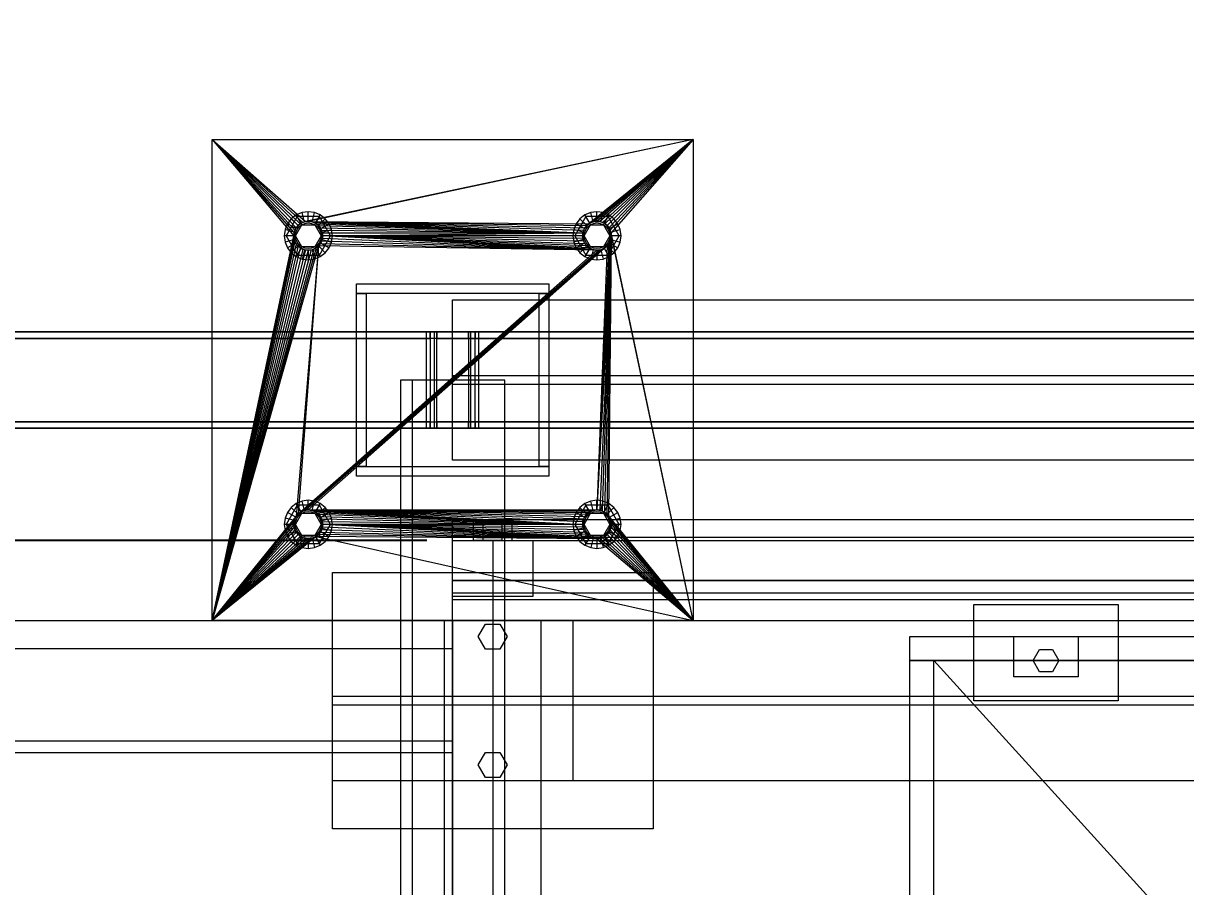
# Model space of a CAD drawing. Header units: millimetres. Extents: x -191664 to 191490, y -197311 to 10263.
# Drawn here: x 1207 to 1932, y -89166 to -88627 of the extents above; entities that cross this region are included whole.
import ezdxf

# ---------------------------------------------------------------- set-up
doc = ezdxf.new("R2010")
doc.units = ezdxf.units.MM
for name, color, linetype, lineweight in [('COTAS_O', 1, 'Continuous', 0), ('DET_mezcladora_superior', 7, 'Continuous', 0), ('R15_COTAS_TRANSPORTE_P', 1, 'Continuous', 0)]:
    doc.layers.add(name, color=color, linetype=linetype, lineweight=lineweight)
doc.dimstyles.new('PLANTA_20', dxfattribs={"dimtxt": 50, "dimasz": 30, "dimexe": 30, "dimexo": 16, "dimgap": 20, "dimtad": 1, "dimtih": 1, "dimtoh": 1, "dimdec": 1, "dimzin": 0, "dimdsep": 46, "dimcen": 0.09, "dimadec": 0, "dimazin": 0, "dimtfac": 1, "dimtdec": 4, "dimtofl": 0, "dimtmove": 0, "dimatfit": 3, "dimfxl": 1, "dimtolj": 1, "dimtzin": 0, "dimarcsym": 0})

# ---------------------------------------------------------------- blocks, each defined once
blk = doc.blocks.new('*D67')
at = {"layer": 'COTAS_O', "color": 0, "lineweight": -2, "transparency": 16777216}
for p, q in [((1459, -88950), (945, -88950)), ((975, -90220), (975, -88980)), ((1459, -90250), (945, -90250))]:
    blk.add_line(p, q, dxfattribs=at)
at = {"layer": 'COTAS_O', "color": 0, "transparency": 16777216}
for points in [[(970, -88980), (980, -88980), (975, -88950)], [(970, -90220), (980, -90220), (975, -90250)]]:
    blk.add_solid(points, dxfattribs=at)
at = {"layer": 'Defpoints', "color": 0, "transparency": 16777216}
for p in [(975, -88950), (1475, -88950), (1475, -90250)]:
    blk.add_point(p, dxfattribs=at)
blk = doc.blocks.new('*D131')
at = {"layer": 'Defpoints', "color": 0, "transparency": 16777216}
for p in [(1100, -183968.15), (1139.8, -184162.66), (1104.62, -184212), (1304.62, -184212), (1304.62, -184212)]:
    blk.add_point(p, dxfattribs=at)
at = {"layer": 'R15_COTAS_TRANSPORTE_P', "color": 0, "lineweight": -2, "transparency": 16777216}
blk.add_arc((1304.62, -184212), 172.05, 140.00345, 169.99655, dxfattribs=at)
at = {"layer": 'R15_COTAS_TRANSPORTE_P', "color": 0, "transparency": 16777216}
for points in [[(1169.28, -184097.88), (1176.35, -184104.95), (1194.03, -184080.2)], [(1140.17, -184182.55), (1130.2, -184181.68), (1132.57, -184212)]]:
    blk.add_solid(points, dxfattribs=at)
blk = doc.blocks.new('*D133')
at = {"layer": 'Defpoints', "color": 0, "transparency": 16777216}
for p in [(439.69, -194147.98), (217.89, -194406.09), (-500, -194490), (-500, -194490), (500, -194490)]:
    blk.add_point(p, dxfattribs=at)
at = {"layer": 'R15_COTAS_TRANSPORTE_P', "color": 0, "lineweight": -2, "transparency": 16777216}
blk.add_arc((-500, -194490), 722.77, 2.37834, 17.62166, dxfattribs=at)
at = {"layer": 'R15_COTAS_TRANSPORTE_P', "color": 0, "transparency": 16777216}
for points in [[(184.12, -194272.81), (193.59, -194269.58), (179.18, -194242.8)], [(227.15, -194459.9), (217.15, -194460.11), (222.77, -194490)]]:
    blk.add_solid(points, dxfattribs=at)

msp = doc.modelspace()

# ---------------------------------------------------------------- linework, layer by layer
at = {"layer": 'DET_mezcladora_superior', "color": 252, "true_color": 0x82929a}
for p, q in [((1325, -89000), (1325, -88700)), ((1325, -88700), (1376, -88760)), ((1325, -88700), (1376.17, -88758.24)), ((1325, -88700), (1376.69, -88756.56)), ((1325, -88700), (1377.52, -88755)), ((1325, -88700), (1378.64, -88753.64)), ((1325, -88700), (1380, -88752.52)), ((1325, -88700), (1381.56, -88751.69)), ((1325, -88700), (1383.24, -88751.17)), ((1325, -88700), (1625, -88700)), ((1625, -88700), (1383.24, -88751.17)), ((1625, -88700), (1385, -88751)), ((1625, -88700), (1560, -88752.52)), ((1625, -88700), (1561.56, -88751.69)), ((1625, -88700), (1563.24, -88751.17)), ((1625, -88700), (1565, -88751)), ((1625, -88700), (1566.76, -88751.17)), ((1625, -88700), (1568.44, -88751.69)), ((1625, -88700), (1570, -88752.52)), ((1625, -88700), (1571.36, -88753.64)), ((1625, -88700), (1572.48, -88755)), ((1625, -88700), (1573.31, -88756.56)), ((1625, -88700), (1573.83, -88758.24)), ((1625, -88700), (1625, -89000)), ((1380, -88752.52), (1378.64, -88753.64)), ((1381.56, -88751.69), (1380, -88752.52)), ((1383.24, -88751.17), (1381.56, -88751.69)), ((1385, -88751), (1383.24, -88751.17)), ((1386.76, -88751.17), (1385, -88751)), ((1385, -88751), (1556.17, -88758.24)), ((1385, -88751), (1556.69, -88756.56)), ((1385, -88751), (1557.52, -88755)), ((1385, -88751), (1558.64, -88753.64)), ((1385, -88751), (1560, -88752.52)), ((1388.44, -88751.69), (1386.76, -88751.17)), ((1386.76, -88751.17), (1556.17, -88758.24)), ((1390, -88752.52), (1388.44, -88751.69)), ((1388.44, -88751.69), (1556.17, -88758.24)), ((1391.36, -88753.64), (1390, -88752.52)), ((1390, -88752.52), (1556.17, -88758.24)), ((1560, -88752.52), (1558.64, -88753.64)), ((1561.56, -88751.69), (1560, -88752.52)), ((1563.24, -88751.17), (1561.56, -88751.69)), ((1565, -88751), (1563.24, -88751.17)), ((1566.76, -88751.17), (1565, -88751)), ((1568.44, -88751.69), (1566.76, -88751.17)), ((1570, -88752.52), (1568.44, -88751.69)), ((1571.36, -88753.64), (1570, -88752.52)), ((1325, -89000), (1376, -88760)), ((1376.17, -88758.24), (1376, -88760)), ((1376, -88760), (1376.17, -88761.76)), ((1376.69, -88756.56), (1376.17, -88758.24)), ((1377.52, -88755), (1376.69, -88756.56)), ((1378.64, -88753.64), (1377.52, -88755)), ((1392.48, -88755), (1391.36, -88753.64)), ((1391.36, -88753.64), (1556.17, -88758.24)), ((1393.31, -88756.56), (1392.48, -88755)), ((1392.48, -88755), (1556.17, -88758.24)), ((1393.83, -88758.24), (1393.31, -88756.56)), ((1393.31, -88756.56), (1556.17, -88758.24)), ((1394, -88760), (1393.83, -88758.24)), ((1393.83, -88758.24), (1556.17, -88758.24)), ((1393.83, -88761.76), (1394, -88760)), ((1394, -88760), (1556.17, -88758.24)), ((1556, -88760), (1394, -88760)), ((1556.17, -88761.76), (1394, -88760)), ((1556.69, -88763.44), (1394, -88760)), ((1557.52, -88765), (1394, -88760)), ((1558.64, -88766.36), (1394, -88760)), ((1560, -88767.48), (1394, -88760)), ((1561.56, -88768.31), (1394, -88760)), ((1563.24, -88768.83), (1394, -88760)), ((1565, -88769), (1394, -88760)), ((1556.17, -88758.24), (1556, -88760)), ((1556, -88760), (1556.17, -88761.76)), ((1556.69, -88756.56), (1556.17, -88758.24)), ((1557.52, -88755), (1556.69, -88756.56)), ((1558.64, -88753.64), (1557.52, -88755)), ((1574, -88760), (1565, -88931)), ((1574, -88760), (1566.76, -88931.17)), ((1568.44, -88931.69), (1574, -88760)), ((1570, -88932.52), (1574, -88760)), ((1572.48, -88755), (1571.36, -88753.64)), ((1571.36, -88933.64), (1574, -88760)), ((1573.31, -88756.56), (1572.48, -88755)), ((1572.48, -88935), (1574, -88760)), ((1573.83, -88758.24), (1573.31, -88756.56)), ((1625, -89000), (1573.83, -88758.24)), ((1574, -88760), (1573.83, -88758.24)), ((1573.83, -88761.76), (1574, -88760)), ((1625, -89000), (1574, -88760)), ((1376.17, -88761.76), (1325, -89000)), ((1376.69, -88763.44), (1325, -89000)), ((1377.52, -88765), (1325, -89000)), ((1378.64, -88766.36), (1325, -89000)), ((1391.36, -88766.36), (1325, -89000)), ((1376.17, -88761.76), (1376.69, -88763.44)), ((1376.69, -88763.44), (1377.52, -88765)), ((1377.52, -88765), (1378.64, -88766.36)), ((1391.36, -88766.36), (1377.52, -88935)), ((1378.64, -88766.36), (1380, -88767.48)), ((1391.36, -88766.36), (1378.64, -88933.64)), ((1571.36, -88766.36), (1378.64, -88933.64)), ((1571.36, -88766.36), (1380, -88932.52)), ((1571.36, -88766.36), (1381.56, -88931.69)), ((1571.36, -88766.36), (1383.24, -88931.17)), ((1571.36, -88766.36), (1385, -88931)), ((1390, -88767.48), (1391.36, -88766.36)), ((1391.36, -88766.36), (1392.48, -88765)), ((1565, -88769), (1391.36, -88766.36)), ((1392.48, -88765), (1393.31, -88763.44)), ((1565, -88769), (1392.48, -88765)), ((1393.31, -88763.44), (1393.83, -88761.76)), ((1565, -88769), (1393.31, -88763.44)), ((1565, -88769), (1393.83, -88761.76)), ((1556.17, -88761.76), (1556.69, -88763.44)), ((1556.69, -88763.44), (1557.52, -88765)), ((1557.52, -88765), (1558.64, -88766.36)), ((1558.64, -88766.36), (1560, -88767.48)), ((1573.83, -88761.76), (1565, -88931)), ((1573.31, -88763.44), (1565, -88931)), ((1572.48, -88765), (1565, -88931)), ((1571.36, -88766.36), (1565, -88931)), ((1570, -88767.48), (1571.36, -88766.36)), ((1571.36, -88766.36), (1572.48, -88765)), ((1572.48, -88765), (1573.31, -88763.44)), ((1573.31, -88763.44), (1573.83, -88761.76)), ((1380, -88767.48), (1325, -89000)), ((1390, -88767.48), (1325, -89000)), ((1381.56, -88768.31), (1325, -89000)), ((1388.44, -88768.31), (1325, -89000)), ((1383.24, -88768.83), (1325, -89000)), ((1386.76, -88768.83), (1325, -89000)), ((1385, -88769), (1325, -89000)), ((1570, -88767.48), (1378.64, -88933.64)), ((1568.44, -88768.31), (1378.64, -88933.64)), ((1566.76, -88768.83), (1378.64, -88933.64)), ((1565, -88769), (1378.64, -88933.64)), ((1380, -88767.48), (1381.56, -88768.31)), ((1381.56, -88768.31), (1383.24, -88768.83)), ((1383.24, -88768.83), (1385, -88769)), ((1385, -88769), (1386.76, -88768.83)), ((1386.76, -88768.83), (1388.44, -88768.31)), ((1388.44, -88768.31), (1390, -88767.48)), ((1560, -88767.48), (1561.56, -88768.31)), ((1561.56, -88768.31), (1563.24, -88768.83)), ((1563.24, -88768.83), (1565, -88769)), ((1565, -88769), (1566.76, -88768.83)), ((1566.76, -88768.83), (1568.44, -88768.31)), ((1568.44, -88768.31), (1570, -88767.48)), ((1378.64, -88933.64), (1377.52, -88935)), ((1380, -88932.52), (1378.64, -88933.64)), ((1381.56, -88931.69), (1380, -88932.52)), ((1383.24, -88931.17), (1381.56, -88931.69)), ((1385, -88931), (1383.24, -88931.17)), ((1386.76, -88931.17), (1385, -88931)), ((1385, -88931), (1556, -88940)), ((1385, -88931), (1556.17, -88938.24)), ((1385, -88931), (1556.69, -88936.56)), ((1385, -88931), (1557.52, -88935)), ((1385, -88931), (1558.64, -88933.64)), ((1385, -88931), (1560, -88932.52)), ((1385, -88931), (1561.56, -88931.69)), ((1385, -88931), (1563.24, -88931.17)), ((1385, -88931), (1565, -88931)), ((1388.44, -88931.69), (1386.76, -88931.17)), ((1386.76, -88931.17), (1556, -88940)), ((1390, -88932.52), (1388.44, -88931.69)), ((1388.44, -88931.69), (1556, -88940)), ((1391.36, -88933.64), (1390, -88932.52)), ((1390, -88932.52), (1556, -88940)), ((1392.48, -88935), (1391.36, -88933.64)), ((1391.36, -88933.64), (1556, -88940)), ((1558.64, -88933.64), (1557.52, -88935)), ((1560, -88932.52), (1558.64, -88933.64)), ((1561.56, -88931.69), (1560, -88932.52)), ((1563.24, -88931.17), (1561.56, -88931.69)), ((1565, -88931), (1563.24, -88931.17)), ((1566.76, -88931.17), (1565, -88931)), ((1568.44, -88931.69), (1566.76, -88931.17)), ((1570, -88932.52), (1568.44, -88931.69)), ((1571.36, -88933.64), (1570, -88932.52)), ((1572.48, -88935), (1571.36, -88933.64)), ((1325, -89000), (1377.52, -88935)), ((1325, -89000), (1376.69, -88936.56)), ((1325, -89000), (1376.17, -88938.24)), ((1376, -88940), (1325, -89000)), ((1376.17, -88938.24), (1376, -88940)), ((1376, -88940), (1376.17, -88941.76)), ((1376.69, -88936.56), (1376.17, -88938.24)), ((1377.52, -88935), (1376.69, -88936.56)), ((1393.31, -88936.56), (1392.48, -88935)), ((1392.48, -88935), (1556, -88940)), ((1393.83, -88938.24), (1393.31, -88936.56)), ((1393.31, -88936.56), (1556, -88940)), ((1394, -88940), (1393.83, -88938.24)), ((1393.83, -88938.24), (1556, -88940)), ((1393.83, -88941.76), (1394, -88940)), ((1556, -88940), (1394, -88940)), ((1556.17, -88941.76), (1394, -88940)), ((1556.69, -88943.44), (1394, -88940)), ((1557.52, -88945), (1394, -88940)), ((1558.64, -88946.36), (1394, -88940)), ((1560, -88947.48), (1394, -88940)), ((1561.56, -88948.31), (1394, -88940)), ((1563.24, -88948.83), (1394, -88940)), ((1565, -88949), (1394, -88940)), ((1556.17, -88938.24), (1556, -88940)), ((1556, -88940), (1556.17, -88941.76)), ((1556.69, -88936.56), (1556.17, -88938.24)), ((1557.52, -88935), (1556.69, -88936.56)), ((1573.31, -88936.56), (1572.48, -88935)), ((1572.48, -88935), (1625, -89000)), ((1573.83, -88938.24), (1573.31, -88936.56)), ((1573.31, -88936.56), (1625, -89000)), ((1574, -88940), (1573.83, -88938.24)), ((1573.83, -88938.24), (1625, -89000)), ((1573.83, -88941.76), (1574, -88940)), ((1574, -88940), (1625, -89000)), ((1376.17, -88941.76), (1325, -89000)), ((1376.69, -88943.44), (1325, -89000)), ((1377.52, -88945), (1325, -89000)), ((1378.64, -88946.36), (1325, -89000)), ((1380, -88947.48), (1325, -89000)), ((1390, -88947.48), (1325, -89000)), ((1381.56, -88948.31), (1325, -89000)), ((1388.44, -88948.31), (1325, -89000)), ((1376.17, -88941.76), (1376.69, -88943.44)), ((1376.69, -88943.44), (1377.52, -88945)), ((1377.52, -88945), (1378.64, -88946.36)), ((1378.64, -88946.36), (1380, -88947.48)), ((1380, -88947.48), (1381.56, -88948.31)), ((1381.56, -88948.31), (1383.24, -88948.83)), ((1386.76, -88948.83), (1388.44, -88948.31)), ((1388.44, -88948.31), (1390, -88947.48)), ((1390, -88947.48), (1391.36, -88946.36)), ((1390, -88947.48), (1625, -89000)), ((1565, -88949), (1390, -88947.48)), ((1391.36, -88946.36), (1392.48, -88945)), ((1565, -88949), (1391.36, -88946.36)), ((1392.48, -88945), (1393.31, -88943.44)), ((1565, -88949), (1392.48, -88945)), ((1393.31, -88943.44), (1393.83, -88941.76)), ((1565, -88949), (1393.31, -88943.44)), ((1565, -88949), (1393.83, -88941.76)), ((1556.17, -88941.76), (1556.69, -88943.44)), ((1556.69, -88943.44), (1557.52, -88945)), ((1557.52, -88945), (1558.64, -88946.36)), ((1558.64, -88946.36), (1560, -88947.48)), ((1560, -88947.48), (1561.56, -88948.31)), ((1561.56, -88948.31), (1563.24, -88948.83)), ((1566.76, -88948.83), (1568.44, -88948.31)), ((1568.44, -88948.31), (1570, -88947.48)), ((1568.44, -88948.31), (1625, -89000)), ((1570, -88947.48), (1571.36, -88946.36)), ((1570, -88947.48), (1625, -89000)), ((1571.36, -88946.36), (1572.48, -88945)), ((1571.36, -88946.36), (1625, -89000)), ((1572.48, -88945), (1573.31, -88943.44)), ((1572.48, -88945), (1625, -89000)), ((1573.31, -88943.44), (1573.83, -88941.76)), ((1573.31, -88943.44), (1625, -89000)), ((1573.83, -88941.76), (1625, -89000)), ((1383.24, -88948.83), (1325, -89000)), ((1386.76, -88948.83), (1325, -89000)), ((1385, -88949), (1325, -89000)), ((1383.24, -88948.83), (1385, -88949)), ((1385, -88949), (1386.76, -88948.83)), ((1563.24, -88948.83), (1565, -88949)), ((1565, -88949), (1566.76, -88948.83)), ((1565, -88949), (1625, -89000)), ((1566.76, -88948.83), (1625, -89000)), ((1625, -89000), (1325, -89000))]:
    msp.add_line(p, q, dxfattribs=at)
at = {"layer": 'DET_mezcladora_superior', "color": 252, "true_color": 0x8ba19a}
for p, q in [((1381.12, -88745.51), (1377.5, -88747.01)), ((1385, -88745), (1381.12, -88745.51)), ((1382.67, -88751.31), (1381.12, -88745.51)), ((1388.88, -88745.51), (1385, -88745)), ((1385, -88751), (1385, -88745)), ((1387.33, -88751.31), (1388.88, -88745.51)), ((1392.5, -88747.01), (1388.88, -88745.51)), ((1561.12, -88745.51), (1557.5, -88747.01)), ((1565, -88745), (1561.12, -88745.51)), ((1562.67, -88751.31), (1561.12, -88745.51)), ((1568.88, -88745.51), (1565, -88745)), ((1565, -88751), (1565, -88745)), ((1567.33, -88751.31), (1568.88, -88745.51)), ((1572.5, -88747.01), (1568.88, -88745.51)), ((1372.01, -88752.5), (1370.51, -88756.12)), ((1378.08, -88748.01), (1371.15, -88760)), ((1374.39, -88749.39), (1372.01, -88752.5)), ((1377.21, -88755.5), (1372.01, -88752.5)), ((1377.5, -88747.01), (1374.39, -88749.39)), ((1378.64, -88753.64), (1374.39, -88749.39)), ((1380.5, -88752.21), (1377.5, -88747.01)), ((1391.92, -88748.01), (1378.08, -88748.01)), ((1381, -88753.07), (1378.08, -88748.01)), ((1378.64, -88753.64), (1380.5, -88752.21)), ((1380.5, -88752.21), (1382.67, -88751.31)), ((1382.67, -88751.31), (1385, -88751)), ((1385, -88751), (1387.33, -88751.31)), ((1387.33, -88751.31), (1389.5, -88752.21)), ((1389, -88753.07), (1391.92, -88748.01)), ((1389.5, -88752.21), (1392.5, -88747.01)), ((1389.5, -88752.21), (1391.36, -88753.64)), ((1391.36, -88753.64), (1395.61, -88749.39)), ((1398.85, -88760), (1391.92, -88748.01)), ((1395.61, -88749.39), (1392.5, -88747.01)), ((1392.79, -88755.5), (1397.99, -88752.5)), ((1397.99, -88752.5), (1395.61, -88749.39)), ((1399.49, -88756.12), (1397.99, -88752.5)), ((1552.01, -88752.5), (1550.51, -88756.12)), ((1558.08, -88748.01), (1551.15, -88760)), ((1554.39, -88749.39), (1552.01, -88752.5)), ((1557.21, -88755.5), (1552.01, -88752.5)), ((1557.5, -88747.01), (1554.39, -88749.39)), ((1558.64, -88753.64), (1554.39, -88749.39)), ((1560.5, -88752.21), (1557.5, -88747.01)), ((1571.92, -88748.01), (1558.08, -88748.01)), ((1561, -88753.07), (1558.08, -88748.01)), ((1558.64, -88753.64), (1560.5, -88752.21)), ((1560.5, -88752.21), (1562.67, -88751.31)), ((1562.67, -88751.31), (1565, -88751)), ((1565, -88751), (1567.33, -88751.31)), ((1567.33, -88751.31), (1569.5, -88752.21)), ((1569, -88753.07), (1571.92, -88748.01)), ((1569.5, -88752.21), (1572.5, -88747.01)), ((1569.5, -88752.21), (1571.36, -88753.64)), ((1571.36, -88753.64), (1575.61, -88749.39)), ((1578.85, -88760), (1571.92, -88748.01)), ((1575.61, -88749.39), (1572.5, -88747.01)), ((1572.79, -88755.5), (1577.99, -88752.5)), ((1577.99, -88752.5), (1575.61, -88749.39)), ((1579.49, -88756.12), (1577.99, -88752.5)), ((1370.51, -88756.12), (1370, -88760)), ((1376, -88760), (1370, -88760)), ((1370, -88760), (1370.51, -88763.88)), ((1376.31, -88757.67), (1370.51, -88756.12)), ((1377, -88760), (1371.15, -88760)), ((1371.15, -88760), (1378.08, -88771.99)), ((1376, -88760), (1376.31, -88757.67)), ((1376.31, -88762.33), (1376, -88760)), ((1376.31, -88757.67), (1377.21, -88755.5)), ((1377, -88760), (1381, -88753.07)), ((1381, -88766.93), (1377, -88760)), ((1377.21, -88755.5), (1378.64, -88753.64)), ((1381, -88753.07), (1389, -88753.07)), ((1389, -88753.07), (1393, -88760)), ((1393, -88760), (1389, -88766.93)), ((1391.36, -88753.64), (1392.79, -88755.5)), ((1391.92, -88771.99), (1398.85, -88760)), ((1392.79, -88755.5), (1393.69, -88757.67)), ((1398.85, -88760), (1393, -88760)), ((1393.69, -88757.67), (1399.49, -88756.12)), ((1393.69, -88757.67), (1394, -88760)), ((1394, -88760), (1393.69, -88762.33)), ((1400, -88760), (1394, -88760)), ((1400, -88760), (1399.49, -88756.12)), ((1399.49, -88763.88), (1400, -88760)), ((1550.51, -88756.12), (1550, -88760)), ((1556, -88760), (1550, -88760)), ((1550, -88760), (1550.51, -88763.88)), ((1556.31, -88757.67), (1550.51, -88756.12)), ((1557, -88760), (1551.15, -88760)), ((1551.15, -88760), (1558.08, -88771.99)), ((1556, -88760), (1556.31, -88757.67)), ((1556.31, -88762.33), (1556, -88760)), ((1556.31, -88757.67), (1557.21, -88755.5)), ((1557, -88760), (1561, -88753.07)), ((1561, -88766.93), (1557, -88760)), ((1557.21, -88755.5), (1558.64, -88753.64)), ((1561, -88753.07), (1569, -88753.07)), ((1569, -88753.07), (1573, -88760)), ((1573, -88760), (1569, -88766.93)), ((1571.36, -88753.64), (1572.79, -88755.5)), ((1571.92, -88771.99), (1578.85, -88760)), ((1572.79, -88755.5), (1573.69, -88757.67)), ((1578.85, -88760), (1573, -88760)), ((1573.69, -88757.67), (1579.49, -88756.12)), ((1573.69, -88757.67), (1574, -88760)), ((1574, -88760), (1573.69, -88762.33)), ((1580, -88760), (1574, -88760)), ((1580, -88760), (1579.49, -88756.12)), ((1579.49, -88763.88), (1580, -88760)), ((1376.31, -88762.33), (1370.51, -88763.88)), ((1370.51, -88763.88), (1372.01, -88767.5)), ((1377.21, -88764.5), (1372.01, -88767.5)), ((1378.64, -88766.36), (1374.39, -88770.61)), ((1377.21, -88764.5), (1376.31, -88762.33)), ((1378.64, -88766.36), (1377.21, -88764.5)), ((1381, -88766.93), (1378.08, -88771.99)), ((1380.5, -88767.79), (1378.64, -88766.36)), ((1389, -88766.93), (1381, -88766.93)), ((1389, -88766.93), (1391.92, -88771.99)), ((1391.36, -88766.36), (1389.5, -88767.79)), ((1392.79, -88764.5), (1391.36, -88766.36)), ((1391.36, -88766.36), (1395.61, -88770.61)), ((1393.69, -88762.33), (1392.79, -88764.5)), ((1392.79, -88764.5), (1397.99, -88767.5)), ((1393.69, -88762.33), (1399.49, -88763.88)), ((1397.99, -88767.5), (1399.49, -88763.88)), ((1556.31, -88762.33), (1550.51, -88763.88)), ((1550.51, -88763.88), (1552.01, -88767.5)), ((1557.21, -88764.5), (1552.01, -88767.5)), ((1558.64, -88766.36), (1554.39, -88770.61)), ((1557.21, -88764.5), (1556.31, -88762.33)), ((1558.64, -88766.36), (1557.21, -88764.5)), ((1561, -88766.93), (1558.08, -88771.99)), ((1560.5, -88767.79), (1558.64, -88766.36)), ((1569, -88766.93), (1561, -88766.93)), ((1569, -88766.93), (1571.92, -88771.99)), ((1571.36, -88766.36), (1569.5, -88767.79)), ((1572.79, -88764.5), (1571.36, -88766.36)), ((1571.36, -88766.36), (1575.61, -88770.61)), ((1573.69, -88762.33), (1572.79, -88764.5)), ((1572.79, -88764.5), (1577.99, -88767.5)), ((1573.69, -88762.33), (1579.49, -88763.88)), ((1577.99, -88767.5), (1579.49, -88763.88)), ((1372.01, -88767.5), (1374.39, -88770.61)), ((1374.39, -88770.61), (1377.5, -88772.99)), ((1380.5, -88767.79), (1377.5, -88772.99)), ((1377.5, -88772.99), (1381.12, -88774.49)), ((1378.08, -88771.99), (1391.92, -88771.99)), ((1382.67, -88768.69), (1380.5, -88767.79)), ((1382.67, -88768.69), (1381.12, -88774.49)), ((1381.12, -88774.49), (1385, -88775)), ((1385, -88769), (1382.67, -88768.69)), ((1387.33, -88768.69), (1385, -88769)), ((1385, -88769), (1385, -88775)), ((1385, -88775), (1388.88, -88774.49)), ((1389.5, -88767.79), (1387.33, -88768.69)), ((1387.33, -88768.69), (1388.88, -88774.49)), ((1388.88, -88774.49), (1392.5, -88772.99)), ((1389.5, -88767.79), (1392.5, -88772.99)), ((1392.5, -88772.99), (1395.61, -88770.61)), ((1395.61, -88770.61), (1397.99, -88767.5)), ((1552.01, -88767.5), (1554.39, -88770.61)), ((1554.39, -88770.61), (1557.5, -88772.99)), ((1560.5, -88767.79), (1557.5, -88772.99)), ((1557.5, -88772.99), (1561.12, -88774.49)), ((1558.08, -88771.99), (1571.92, -88771.99)), ((1562.67, -88768.69), (1560.5, -88767.79)), ((1562.67, -88768.69), (1561.12, -88774.49)), ((1561.12, -88774.49), (1565, -88775)), ((1565, -88769), (1562.67, -88768.69)), ((1567.33, -88768.69), (1565, -88769)), ((1565, -88769), (1565, -88775)), ((1565, -88775), (1568.88, -88774.49)), ((1569.5, -88767.79), (1567.33, -88768.69)), ((1567.33, -88768.69), (1568.88, -88774.49)), ((1568.88, -88774.49), (1572.5, -88772.99)), ((1569.5, -88767.79), (1572.5, -88772.99)), ((1572.5, -88772.99), (1575.61, -88770.61)), ((1575.61, -88770.61), (1577.99, -88767.5)), ((1381.12, -88925.51), (1377.5, -88927.01)), ((1385, -88925), (1381.12, -88925.51)), ((1382.67, -88931.31), (1381.12, -88925.51)), ((1388.88, -88925.51), (1385, -88925)), ((1385, -88931), (1385, -88925)), ((1387.33, -88931.31), (1388.88, -88925.51)), ((1392.5, -88927.01), (1388.88, -88925.51)), ((1561.12, -88925.51), (1557.5, -88927.01)), ((1565, -88925), (1561.12, -88925.51)), ((1562.67, -88931.31), (1561.12, -88925.51)), ((1568.88, -88925.51), (1565, -88925)), ((1565, -88931), (1565, -88925)), ((1567.33, -88931.31), (1568.88, -88925.51)), ((1572.5, -88927.01), (1568.88, -88925.51)), ((1372.01, -88932.5), (1370.51, -88936.12)), ((1378.08, -88928.01), (1371.15, -88940)), ((1374.39, -88929.39), (1372.01, -88932.5)), ((1377.21, -88935.5), (1372.01, -88932.5)), ((1377.5, -88927.01), (1374.39, -88929.39)), ((1378.64, -88933.64), (1374.39, -88929.39)), ((1377, -88940), (1381, -88933.07)), ((1377.21, -88935.5), (1378.64, -88933.64)), ((1380.5, -88932.21), (1377.5, -88927.01)), ((1391.92, -88928.01), (1378.08, -88928.01)), ((1381, -88933.07), (1378.08, -88928.01)), ((1378.64, -88933.64), (1380.5, -88932.21)), ((1380.5, -88932.21), (1382.67, -88931.31)), ((1381, -88933.07), (1389, -88933.07)), ((1382.67, -88931.31), (1385, -88931)), ((1385, -88931), (1387.33, -88931.31)), ((1387.33, -88931.31), (1389.5, -88932.21)), ((1389, -88933.07), (1391.92, -88928.01)), ((1389, -88933.07), (1393, -88940)), ((1389.5, -88932.21), (1392.5, -88927.01)), ((1389.5, -88932.21), (1391.36, -88933.64)), ((1391.36, -88933.64), (1395.61, -88929.39)), ((1391.36, -88933.64), (1392.79, -88935.5)), ((1398.85, -88940), (1391.92, -88928.01)), ((1395.61, -88929.39), (1392.5, -88927.01)), ((1392.79, -88935.5), (1397.99, -88932.5)), ((1397.99, -88932.5), (1395.61, -88929.39)), ((1399.49, -88936.12), (1397.99, -88932.5)), ((1552.01, -88932.5), (1550.51, -88936.12)), ((1558.08, -88928.01), (1551.15, -88940)), ((1554.39, -88929.39), (1552.01, -88932.5)), ((1557.21, -88935.5), (1552.01, -88932.5)), ((1557.5, -88927.01), (1554.39, -88929.39)), ((1558.64, -88933.64), (1554.39, -88929.39)), ((1557, -88940), (1561, -88933.07)), ((1557.21, -88935.5), (1558.64, -88933.64)), ((1560.5, -88932.21), (1557.5, -88927.01)), ((1571.92, -88928.01), (1558.08, -88928.01)), ((1561, -88933.07), (1558.08, -88928.01)), ((1558.64, -88933.64), (1560.5, -88932.21)), ((1560.5, -88932.21), (1562.67, -88931.31)), ((1561, -88933.07), (1569, -88933.07)), ((1562.67, -88931.31), (1565, -88931)), ((1565, -88931), (1567.33, -88931.31)), ((1567.33, -88931.31), (1569.5, -88932.21)), ((1569, -88933.07), (1571.92, -88928.01)), ((1569, -88933.07), (1573, -88940)), ((1569.5, -88932.21), (1572.5, -88927.01)), ((1569.5, -88932.21), (1571.36, -88933.64)), ((1571.36, -88933.64), (1575.61, -88929.39)), ((1571.36, -88933.64), (1572.79, -88935.5)), ((1578.85, -88940), (1571.92, -88928.01)), ((1575.61, -88929.39), (1572.5, -88927.01)), ((1572.79, -88935.5), (1577.99, -88932.5)), ((1577.99, -88932.5), (1575.61, -88929.39)), ((1579.49, -88936.12), (1577.99, -88932.5)), ((1370.51, -88936.12), (1370, -88940)), ((1376, -88940), (1370, -88940)), ((1370, -88940), (1370.51, -88943.88)), ((1376.31, -88937.67), (1370.51, -88936.12)), ((1377, -88940), (1371.15, -88940)), ((1371.15, -88940), (1378.08, -88951.99)), ((1376, -88940), (1376.31, -88937.67)), ((1376.31, -88942.33), (1376, -88940)), ((1376.31, -88937.67), (1377.21, -88935.5)), ((1381, -88946.93), (1377, -88940)), ((1393, -88940), (1389, -88946.93)), ((1391.92, -88951.99), (1398.85, -88940)), ((1392.79, -88935.5), (1393.69, -88937.67)), ((1398.85, -88940), (1393, -88940)), ((1393.69, -88937.67), (1399.49, -88936.12)), ((1393.69, -88937.67), (1394, -88940)), ((1394, -88940), (1393.69, -88942.33)), ((1400, -88940), (1394, -88940)), ((1400, -88940), (1399.49, -88936.12)), ((1399.49, -88943.88), (1400, -88940)), ((1550.51, -88936.12), (1550, -88940)), ((1556, -88940), (1550, -88940)), ((1550, -88940), (1550.51, -88943.88)), ((1556.31, -88937.67), (1550.51, -88936.12)), ((1557, -88940), (1551.15, -88940)), ((1551.15, -88940), (1558.08, -88951.99)), ((1556, -88940), (1556.31, -88937.67)), ((1556.31, -88942.33), (1556, -88940)), ((1556.31, -88937.67), (1557.21, -88935.5)), ((1561, -88946.93), (1557, -88940)), ((1573, -88940), (1569, -88946.93)), ((1571.92, -88951.99), (1578.85, -88940)), ((1572.79, -88935.5), (1573.69, -88937.67)), ((1578.85, -88940), (1573, -88940)), ((1573.69, -88937.67), (1579.49, -88936.12)), ((1573.69, -88937.67), (1574, -88940)), ((1574, -88940), (1573.69, -88942.33)), ((1580, -88940), (1574, -88940)), ((1580, -88940), (1579.49, -88936.12)), ((1579.49, -88943.88), (1580, -88940)), ((1376.31, -88942.33), (1370.51, -88943.88)), ((1370.51, -88943.88), (1372.01, -88947.5)), ((1377.21, -88944.5), (1372.01, -88947.5)), ((1372.01, -88947.5), (1374.39, -88950.61)), ((1378.64, -88946.36), (1374.39, -88950.61)), ((1377.21, -88944.5), (1376.31, -88942.33)), ((1378.64, -88946.36), (1377.21, -88944.5)), ((1380.5, -88947.79), (1377.5, -88952.99)), ((1381, -88946.93), (1378.08, -88951.99)), ((1380.5, -88947.79), (1378.64, -88946.36)), ((1382.67, -88948.69), (1380.5, -88947.79)), ((1389, -88946.93), (1381, -88946.93)), ((1389.5, -88947.79), (1387.33, -88948.69)), ((1389, -88946.93), (1391.92, -88951.99)), ((1391.36, -88946.36), (1389.5, -88947.79)), ((1389.5, -88947.79), (1392.5, -88952.99)), ((1392.79, -88944.5), (1391.36, -88946.36)), ((1391.36, -88946.36), (1395.61, -88950.61)), ((1393.69, -88942.33), (1392.79, -88944.5)), ((1392.79, -88944.5), (1397.99, -88947.5)), ((1393.69, -88942.33), (1399.49, -88943.88)), ((1395.61, -88950.61), (1397.99, -88947.5)), ((1397.99, -88947.5), (1399.49, -88943.88)), ((1556.31, -88942.33), (1550.51, -88943.88)), ((1550.51, -88943.88), (1552.01, -88947.5)), ((1557.21, -88944.5), (1552.01, -88947.5)), ((1552.01, -88947.5), (1554.39, -88950.61)), ((1558.64, -88946.36), (1554.39, -88950.61)), ((1557.21, -88944.5), (1556.31, -88942.33)), ((1558.64, -88946.36), (1557.21, -88944.5)), ((1560.5, -88947.79), (1557.5, -88952.99)), ((1561, -88946.93), (1558.08, -88951.99)), ((1560.5, -88947.79), (1558.64, -88946.36)), ((1562.67, -88948.69), (1560.5, -88947.79)), ((1569, -88946.93), (1561, -88946.93)), ((1569.5, -88947.79), (1567.33, -88948.69)), ((1569, -88946.93), (1571.92, -88951.99)), ((1571.36, -88946.36), (1569.5, -88947.79)), ((1569.5, -88947.79), (1572.5, -88952.99)), ((1572.79, -88944.5), (1571.36, -88946.36)), ((1571.36, -88946.36), (1575.61, -88950.61)), ((1573.69, -88942.33), (1572.79, -88944.5)), ((1572.79, -88944.5), (1577.99, -88947.5)), ((1573.69, -88942.33), (1579.49, -88943.88)), ((1575.61, -88950.61), (1577.99, -88947.5)), ((1577.99, -88947.5), (1579.49, -88943.88)), ((1374.39, -88950.61), (1377.5, -88952.99)), ((1377.5, -88952.99), (1381.12, -88954.49)), ((1378.08, -88951.99), (1391.92, -88951.99)), ((1382.67, -88948.69), (1381.12, -88954.49)), ((1381.12, -88954.49), (1385, -88955)), ((1385, -88949), (1382.67, -88948.69)), ((1387.33, -88948.69), (1385, -88949)), ((1385, -88949), (1385, -88955)), ((1385, -88955), (1388.88, -88954.49)), ((1387.33, -88948.69), (1388.88, -88954.49)), ((1388.88, -88954.49), (1392.5, -88952.99)), ((1392.5, -88952.99), (1395.61, -88950.61)), ((1554.39, -88950.61), (1557.5, -88952.99)), ((1557.5, -88952.99), (1561.12, -88954.49)), ((1558.08, -88951.99), (1571.92, -88951.99)), ((1562.67, -88948.69), (1561.12, -88954.49)), ((1561.12, -88954.49), (1565, -88955)), ((1565, -88949), (1562.67, -88948.69)), ((1567.33, -88948.69), (1565, -88949)), ((1565, -88949), (1565, -88955)), ((1565, -88955), (1568.88, -88954.49)), ((1567.33, -88948.69), (1568.88, -88954.49)), ((1568.88, -88954.49), (1572.5, -88952.99)), ((1572.5, -88952.99), (1575.61, -88950.61))]:
    msp.add_line(p, q, dxfattribs=at)
at = {"layer": 'DET_mezcladora_superior', "color": 9, "true_color": 0xaeb9be}
for p, q in [((1381, -88753.07), (1382.93, -88752.27)), ((1382.93, -88752.27), (1385, -88752)), ((1385, -88752), (1387.07, -88752.27)), ((1387.07, -88752.27), (1389, -88753.07)), ((1561, -88753.07), (1562.93, -88752.27)), ((1562.93, -88752.27), (1565, -88752)), ((1565, -88752), (1567.07, -88752.27)), ((1567.07, -88752.27), (1569, -88753.07)), ((1377, -88760), (1377.27, -88757.93)), ((1377.27, -88762.07), (1377, -88760)), ((1377.27, -88757.93), (1378.07, -88756)), ((1378.07, -88756), (1379.34, -88754.34)), ((1379.34, -88754.34), (1381, -88753.07)), ((1389, -88753.07), (1390.66, -88754.34)), ((1390.66, -88754.34), (1391.93, -88756)), ((1391.93, -88756), (1392.73, -88757.93)), ((1392.73, -88757.93), (1393, -88760)), ((1393, -88760), (1392.73, -88762.07)), ((1557, -88760), (1557.27, -88757.93)), ((1557.27, -88762.07), (1557, -88760)), ((1557.27, -88757.93), (1558.07, -88756)), ((1558.07, -88756), (1559.34, -88754.34)), ((1559.34, -88754.34), (1561, -88753.07)), ((1569, -88753.07), (1570.66, -88754.34)), ((1570.66, -88754.34), (1571.93, -88756)), ((1571.93, -88756), (1572.73, -88757.93)), ((1572.73, -88757.93), (1573, -88760)), ((1573, -88760), (1572.73, -88762.07)), ((1378.07, -88764), (1377.27, -88762.07)), ((1379.34, -88765.66), (1378.07, -88764)), ((1381, -88766.93), (1379.34, -88765.66)), ((1382.93, -88767.73), (1381, -88766.93)), ((1389, -88766.93), (1387.07, -88767.73)), ((1390.66, -88765.66), (1389, -88766.93)), ((1391.93, -88764), (1390.66, -88765.66)), ((1392.73, -88762.07), (1391.93, -88764)), ((1558.07, -88764), (1557.27, -88762.07)), ((1559.34, -88765.66), (1558.07, -88764)), ((1561, -88766.93), (1559.34, -88765.66)), ((1562.93, -88767.73), (1561, -88766.93)), ((1569, -88766.93), (1567.07, -88767.73)), ((1570.66, -88765.66), (1569, -88766.93)), ((1571.93, -88764), (1570.66, -88765.66)), ((1572.73, -88762.07), (1571.93, -88764)), ((1385, -88768), (1382.93, -88767.73)), ((1387.07, -88767.73), (1385, -88768)), ((1565, -88768), (1562.93, -88767.73)), ((1567.07, -88767.73), (1565, -88768)), ((1379.34, -88934.34), (1381, -88933.07)), ((1381, -88933.07), (1382.93, -88932.27)), ((1382.93, -88932.27), (1385, -88932)), ((1385, -88932), (1387.07, -88932.27)), ((1387.07, -88932.27), (1389, -88933.07)), ((1389, -88933.07), (1390.66, -88934.34)), ((1559.34, -88934.34), (1561, -88933.07)), ((1561, -88933.07), (1562.93, -88932.27)), ((1562.93, -88932.27), (1565, -88932)), ((1565, -88932), (1567.07, -88932.27)), ((1567.07, -88932.27), (1569, -88933.07)), ((1569, -88933.07), (1570.66, -88934.34)), ((1377, -88940), (1377.27, -88937.93)), ((1377.27, -88942.07), (1377, -88940)), ((1377.27, -88937.93), (1378.07, -88936)), ((1378.07, -88936), (1379.34, -88934.34)), ((1390.66, -88934.34), (1391.93, -88936)), ((1391.93, -88936), (1392.73, -88937.93)), ((1392.73, -88937.93), (1393, -88940)), ((1393, -88940), (1392.73, -88942.07)), ((1557, -88940), (1557.27, -88937.93)), ((1557.27, -88942.07), (1557, -88940)), ((1557.27, -88937.93), (1558.07, -88936)), ((1558.07, -88936), (1559.34, -88934.34)), ((1570.66, -88934.34), (1571.93, -88936)), ((1571.93, -88936), (1572.73, -88937.93)), ((1572.73, -88937.93), (1573, -88940)), ((1573, -88940), (1572.73, -88942.07)), ((1378.07, -88944), (1377.27, -88942.07)), ((1379.34, -88945.66), (1378.07, -88944)), ((1381, -88946.93), (1379.34, -88945.66)), ((1382.93, -88947.73), (1381, -88946.93)), ((1385, -88948), (1382.93, -88947.73)), ((1387.07, -88947.73), (1385, -88948)), ((1389, -88946.93), (1387.07, -88947.73)), ((1390.66, -88945.66), (1389, -88946.93)), ((1391.93, -88944), (1390.66, -88945.66)), ((1392.73, -88942.07), (1391.93, -88944)), ((1558.07, -88944), (1557.27, -88942.07)), ((1559.34, -88945.66), (1558.07, -88944)), ((1561, -88946.93), (1559.34, -88945.66)), ((1562.93, -88947.73), (1561, -88946.93)), ((1565, -88948), (1562.93, -88947.73)), ((1567.07, -88947.73), (1565, -88948)), ((1569, -88946.93), (1567.07, -88947.73)), ((1570.66, -88945.66), (1569, -88946.93)), ((1571.93, -88944), (1570.66, -88945.66)), ((1572.73, -88942.07), (1571.93, -88944))]:
    msp.add_line(p, q, dxfattribs=at)
at = {"layer": 'DET_mezcladora_superior', "color": 8, "true_color": 0x667b86}
for p, q in [((1415, -88796), (1415, -88790)), ((1415, -88790), (1535, -88790)), ((1535, -88796), (1415, -88796)), ((1415, -88904), (1415, -88796)), ((1415, -88796), (1421, -88796)), ((1421, -88796), (1421, -88904)), ((1529, -88904), (1529, -88796)), ((1529, -88796), (1535, -88796)), ((1535, -88790), (1535, -88796)), ((1535, -88796), (1535, -88904)), ((1475, -88900), (1475, -88800)), ((1475, -88800), (7675, -88800)), ((1458.8, -88820), (133.8, -88820)), ((135.96, -88820), (1460.96, -88820)), ((135.96, -88824), (1460.96, -88824)), ((1489.04, -88820), (164.04, -88820)), ((1489.04, -88824), (164.04, -88824)), ((166.2, -88820), (1491.2, -88820)), ((1458.8, -88880), (1458.8, -88820)), ((1458.8, -88820), (1460.96, -88820)), ((1460.96, -88820), (1460.96, -88880)), ((1460.96, -88824), (1460.96, -88820)), ((1460.96, -88820), (1489.04, -88820)), ((1489.04, -88824), (1460.96, -88824)), ((3530.26, -88820), (1463.59, -88820)), ((1463.59, -88820), (1463.59, -88880)), ((1465.11, -88820), (1463.59, -88820)), ((1465.11, -88880), (1465.11, -88820)), ((1465.11, -88820), (3531.78, -88820)), ((1465.11, -88820), (1465.11, -88824)), ((1484.89, -88820), (1465.11, -88820)), ((1465.11, -88824), (3531.78, -88824)), ((1465.11, -88824), (1484.89, -88824)), ((3551.56, -88820), (1484.89, -88820)), ((1484.89, -88820), (1484.89, -88880)), ((1486.41, -88820), (1484.89, -88820)), ((1484.89, -88824), (1484.89, -88820)), ((3551.56, -88824), (1484.89, -88824)), ((1486.41, -88880), (1486.41, -88820)), ((1486.41, -88820), (3553.08, -88820)), ((1489.04, -88880), (1489.04, -88820)), ((1489.04, -88820), (1491.2, -88820)), ((1489.04, -88820), (1489.04, -88824)), ((1491.2, -88820), (1491.2, -88880)), ((1507.5, -88850), (1442.5, -88850)), ((1442.5, -88850), (1442.5, -90350)), ((1450, -88850), (1442.5, -88850)), ((1450, -90350), (1450, -88850)), ((1475, -88852.8), (1475, -88847.2)), ((1475, -88847.2), (7675, -88847.2)), ((7675, -88852.8), (1475, -88852.8)), ((1507.5, -90350), (1507.5, -88850)), ((1460.96, -88876), (135.96, -88876)), ((164.04, -88876), (1489.04, -88876)), ((1460.96, -88880), (1460.96, -88876)), ((1460.96, -88876), (1489.04, -88876)), ((3531.78, -88876), (1465.11, -88876)), ((1465.11, -88876), (1465.11, -88880)), ((1484.89, -88876), (1465.11, -88876)), ((1484.89, -88880), (1484.89, -88876)), ((1484.89, -88876), (3551.56, -88876)), ((1489.04, -88876), (1489.04, -88880)), ((133.8, -88880), (1458.8, -88880)), ((1460.96, -88880), (135.96, -88880)), ((164.04, -88880), (1489.04, -88880)), ((1491.2, -88880), (166.2, -88880)), ((1460.96, -88880), (1458.8, -88880)), ((1489.04, -88880), (1460.96, -88880)), ((1463.59, -88880), (3530.26, -88880)), ((1463.59, -88880), (1465.11, -88880)), ((3531.78, -88880), (1465.11, -88880)), ((1465.11, -88880), (1484.89, -88880)), ((1484.89, -88880), (3551.56, -88880)), ((1484.89, -88880), (1486.41, -88880)), ((3553.08, -88880), (1486.41, -88880)), ((1491.2, -88880), (1489.04, -88880)), ((1415, -88910), (1415, -88904)), ((1415, -88904), (1535, -88904)), ((1421, -88904), (1415, -88904)), ((7675, -88900), (1475, -88900)), ((1535, -88904), (1529, -88904)), ((1535, -88904), (1535, -88910)), ((1535, -88910), (1415, -88910)), ((1400, -89100), (1400, -89000)), ((1400, -89000), (7720, -89000)), ((25, -89017.5), (1475, -89017.5)), ((1475, -89017.5), (1475, -89082.5)), ((1400, -89052.8), (1400, -89047.2)), ((1400, -89047.2), (7720, -89047.2)), ((7720, -89052.8), (1400, -89052.8)), ((25, -89075), (1475, -89075)), ((1475, -89075), (1475, -89082.5)), ((1475, -89082.5), (25, -89082.5)), ((7720, -89100), (1400, -89100))]:
    msp.add_line(p, q, dxfattribs=at)
at = {"layer": 'DET_mezcladora_superior', "color": 251, "true_color": 0x64686b}
for p, q in [((1475, -88987), (1475, -88937)), ((1475, -88937), (7675, -88937)), ((7675, -88987), (1475, -88987)), ((25, -89000), (1475, -89000)), ((1450, -89100), (1450, -89000)), ((1450, -89000), (1550, -89000)), ((1470, -90200), (1470, -89000)), ((1470, -89000), (1530, -89000)), ((1475, -89000), (1475, -90200)), ((1530, -89000), (1530, -90200)), ((1550, -89000), (1550, -89100)), ((1825, -89035), (1825, -89010)), ((1825, -89010), (1865, -89010)), ((1865, -89010), (1865, -89035)), ((1865, -89035), (1825, -89035)), ((1550, -89100), (1450, -89100))]:
    msp.add_line(p, q, dxfattribs=at)
at = {"layer": 'DET_mezcladora_superior', "color": 149, "true_color": 0x3c4245}
for p, q in [((1494, -88938), (1488, -88938)), ((1488, -88950), (1488, -88938)), ((1506, -88938), (1494, -88938)), ((1494, -88950), (1494, -88938)), ((1512, -88938), (1506, -88938)), ((1506, -88950), (1506, -88938)), ((1512, -88938), (1512, -88950)), ((1494, -88950), (1488, -88950)), ((1506, -88950), (1494, -88950)), ((1506, -88950), (1512, -88950))]:
    msp.add_line(p, q, dxfattribs=at)
at = {"layer": 'DET_mezcladora_superior', "color": 9, "true_color": 0xc6c9c8}
for p, q in [((1475, -88983), (1475, -88948)), ((1475, -88948), (7675, -88948)), ((1475, -90250), (1475, -88950)), ((1475, -88950), (1500, -88950)), ((1475, -88985), (1475, -88950)), ((1475, -88950), (1525, -88950)), ((1500, -88950), (1500, -90250)), ((1525, -88950), (1525, -88985)), ((1400, -89130), (1400, -88970)), ((1400, -88970), (1600, -88970)), ((1600, -88970), (1600, -89130)), ((7675, -88983), (1475, -88983)), ((1525, -88985), (1475, -88985)), ((1800, -89050), (1800, -88990)), ((1800, -88990), (1890, -88990)), ((1890, -88990), (1890, -89050)), ((1890, -89050), (1800, -89050)), ((1600, -89130), (1400, -89130))]:
    msp.add_line(p, q, dxfattribs=at)
at = {"layer": 'DET_mezcladora_superior', "color": 252, "true_color": 0x8b8c91}
for p, q in [((1475, -88975), (1475, -88950)), ((1475, -88950), (7675, -88950)), ((7675, -88975), (1475, -88975))]:
    msp.add_line(p, q, dxfattribs=at)
at = {"layer": 'DET_mezcladora_superior', "color": 253, "true_color": 0xa5a6aa}
for p, q in [((1475, -90225), (1475, -88975)), ((1475, -88975), (1500, -88975)), ((1500, -88975), (1500, -90225)), ((1500, -88975), (7075, -88975)), ((2025, -89300), (1775, -89025)), ((1775, -89025), (2725, -89025)), ((1775, -90175), (1775, -89025))]:
    msp.add_line(p, q, dxfattribs=at)
at = {"layer": 'DET_mezcladora_superior', "color": 43, "true_color": 0xe7bf45}
for p, q in [((1491, -89010), (1495.5, -89002.21)), ((1495.5, -89002.21), (1504.5, -89002.21)), ((1504.5, -89002.21), (1509, -89010)), ((1495.5, -89017.79), (1491, -89010)), ((1509, -89010), (1504.5, -89017.79)), ((1504.5, -89017.79), (1495.5, -89017.79)), ((1837, -89025), (1841, -89018.07)), ((1841, -89018.07), (1849, -89018.07)), ((1849, -89018.07), (1853, -89025)), ((1841, -89031.93), (1837, -89025)), ((1853, -89025), (1849, -89031.93)), ((1849, -89031.93), (1841, -89031.93)), ((1491, -89090), (1495.5, -89082.21)), ((1495.5, -89082.21), (1504.5, -89082.21)), ((1504.5, -89082.21), (1509, -89090)), ((1495.5, -89097.79), (1491, -89090)), ((1509, -89090), (1504.5, -89097.79)), ((1504.5, -89097.79), (1495.5, -89097.79))]:
    msp.add_line(p, q, dxfattribs=at)
at = {"layer": 'DET_mezcladora_superior', "color": 254, "true_color": 0xdce0df}
for p, q in [((1760, -89025), (1760, -89010)), ((1760, -89010), (2740, -89010)), ((2740, -89025), (1760, -89025)), ((1760, -90175), (1760, -89025)), ((1760, -89025), (1775, -89025))]:
    msp.add_line(p, q, dxfattribs=at)

# ---------------------------------------------------------------- dimensions: what is measured, and where the dimension line sits
at = {"layer": 'COTAS_O'}
dim = msp.add_aligned_dim(p1=(1475, -90250), p2=(1475, -88950), distance=500, text='<> O', dimstyle='PLANTA_20', dxfattribs=at)
dim.commit()
dim.dimension.update_dxf_attribs({"geometry": '*D67', "text_midpoint": (975, -89600)})
at = {"layer": 'R15_COTAS_TRANSPORTE_P'}
for base, line1, line2, picture, middle in [((217.89, -194406.09), ((-500, -194490), (500, -194490)), ((-500, -194490), (439.69, -194147.98)), '*D133', (191490.46, -33543.69)), ((1139.8, -184162.66), ((1304.62, -184212), (1104.62, -184212)), ((1304.62, -184212), (1100, -183968.15)), '*D131', (-166426.35, -78863.51))]:
    dim = msp.add_angular_dim_2l(base=base, line1=line1, line2=line2, dimstyle='PLANTA_20', dxfattribs=at)
    dim.commit()
    dim.dimension.update_dxf_attribs({"geometry": picture, "text_midpoint": middle})

doc.saveas('drawing.dxf')
